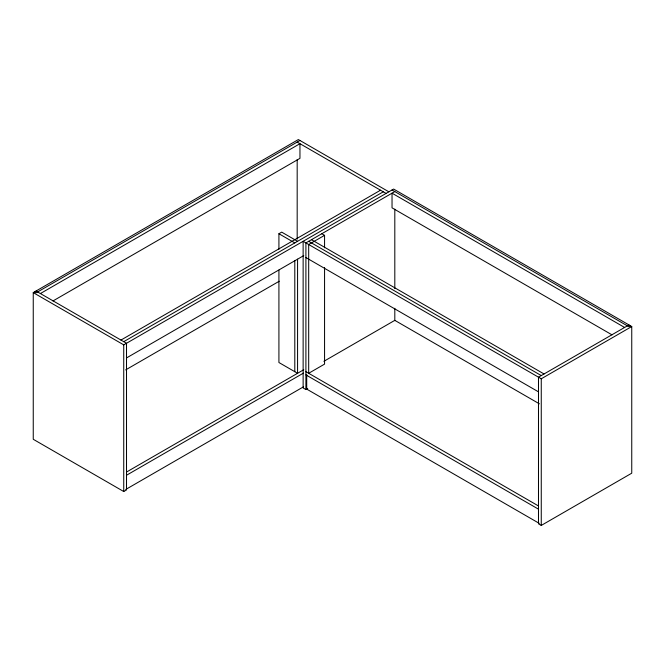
<?xml version="1.0" encoding="UTF-8"?>
<svg xmlns="http://www.w3.org/2000/svg" width="665" height="665" viewBox="0 0 665 665"><rect width="100%" height="100%" fill="white"/><g stroke="black" fill="none" stroke-linecap="round" stroke-linejoin="round"><path stroke-width="1" d="M36.026 291.029L126.516 343.265L126.516 489.922L123.74 491.526L33.25 439.282L33.25 292.625L298.369 139.567L388.859 191.811M299.957 140.481L36.026 292.858L34.439 291.943M40.39 293.548L299.957 143.69L299.957 158.353L52.967 300.954M278.918 249.317L278.918 233.739L281.702 232.135L297.571 241.304M120.964 340.064L380.521 190.207M123.74 341.66L383.298 191.811M33.25 292.625L123.74 344.869L393.622 189.06L631.75 326.54L631.75 473.189L541.26 525.433L538.484 523.829L538.484 377.18L628.974 324.936M394.81 191.578L305.908 242.908L305.908 389.557L307.704 388.518M324.562 247.804L324.562 235.344L308.685 244.512L308.685 373.289L324.562 364.121L324.562 267.538M126.516 357.936L303.747 255.609M125.635 369.906L279.217 281.237M126.516 472.05L303.747 369.723M126.516 475.251L303.448 373.107M323.872 361.311L394.81 320.355L539.382 403.821M125.727 489.465L303.556 386.789M630.561 325.85L628.974 326.773L392.034 189.974M305.908 389.557L303.132 387.953L303.132 241.304L541.26 378.784L631.75 326.54M624.61 327.454L392.034 193.183L392.034 207.846L612.033 334.861M297.18 142.086L386.082 193.415M321.785 233.739L324.562 235.344M311.461 239.699L544.037 373.971M308.685 241.304L541.26 375.575M278.918 233.739L294.795 242.908M305.908 257.571L538.484 391.843M305.908 371.685L538.484 505.957M305.908 374.894L538.484 509.166M539.273 523.372L306.706 389.1L306.706 374.437M541.26 378.784L541.26 525.433M394.81 209.134L394.81 288.66M394.81 308.277L394.81 320.671M297.571 259.175L297.571 373.289L278.918 362.516L278.918 270.09M297.18 159.642L297.18 239.167M294.795 260.564L294.795 371.685M123.74 344.869L123.74 491.526"/></g></svg>
